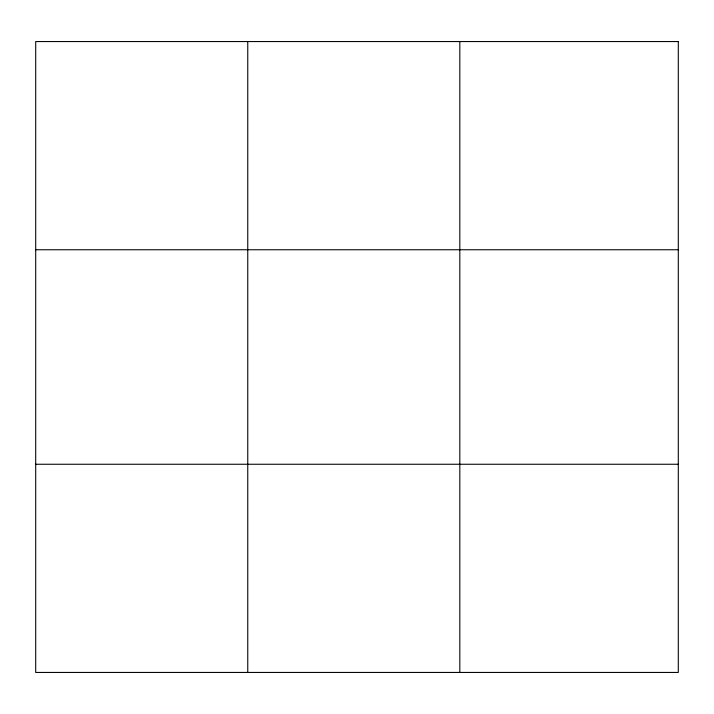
<?xml version="1.0" encoding="UTF-8"?>
<svg xmlns="http://www.w3.org/2000/svg" width="714" height="714" viewBox="0 0 714 714"><rect width="100%" height="100%" fill="white"/><g stroke="black" fill="none" stroke-linecap="round" stroke-linejoin="round"><path stroke-width="1.07" d="M247.758 41.555L247.758 672.445M459.816 41.555L459.816 672.445M35.7 249.748L678.3 249.748M35.7 464.252L678.3 464.252M678.3 41.555L678.3 672.445L35.7 672.445L35.7 41.555L678.3 41.555"/></g></svg>
